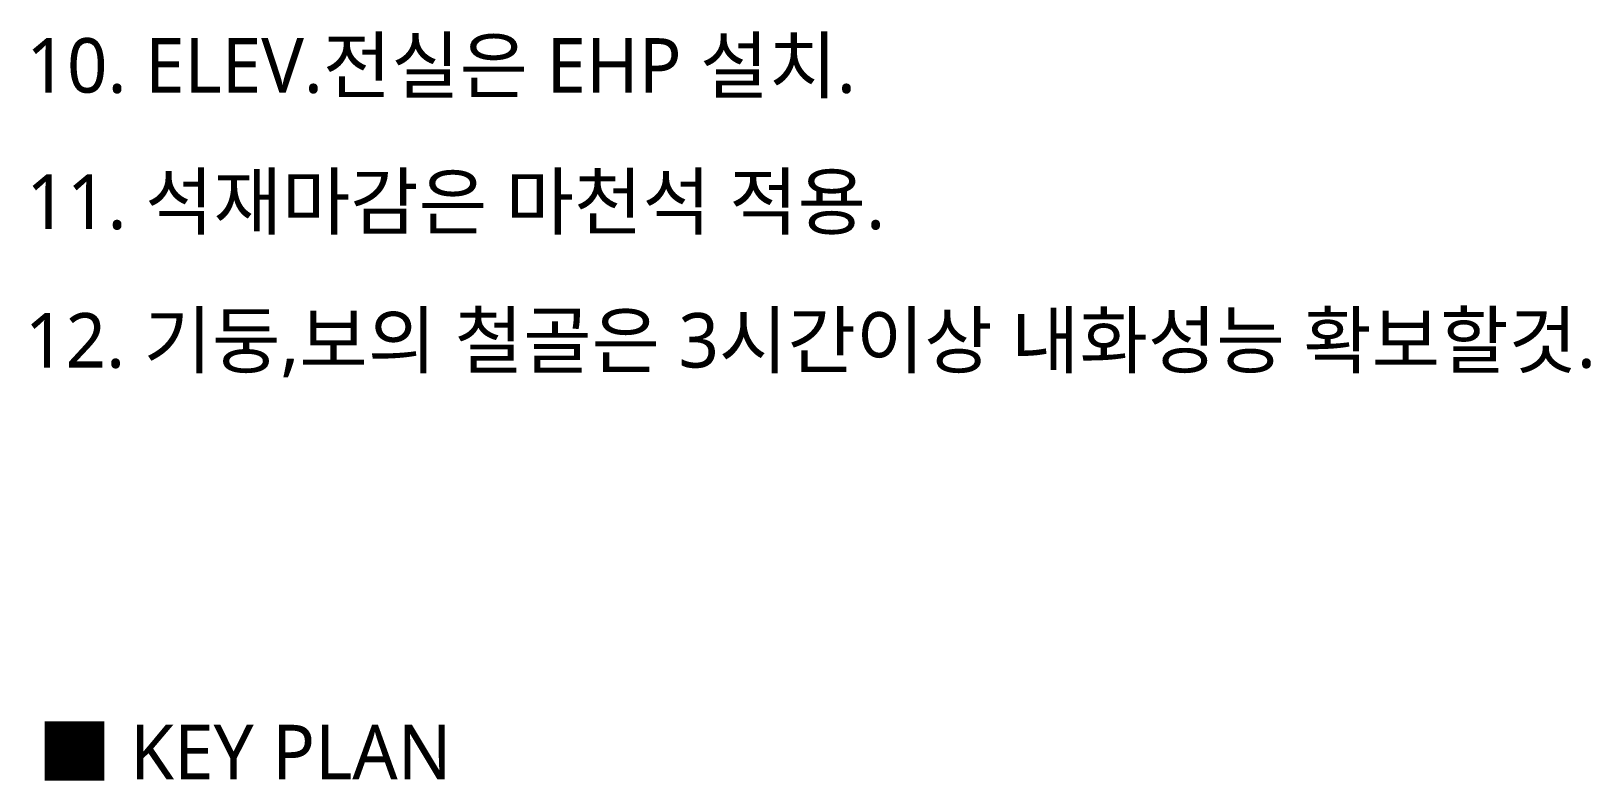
# Model space of a CAD drawing. Header units: millimetres. Extents: x 13515 to 183937, y -33900 to -660.
# Drawn here: x 56233 to 60353, y -18846 to -16866 of the extents above; entities that cross this region are included whole.
import ezdxf
from ezdxf.enums import TextEntityAlignment as Align

# ---------------------------------------------------------------- set-up
doc = ezdxf.new("R2010")
doc.units = ezdxf.units.MM
doc.header["$LTSCALE"] = 100
doc.header["$MEASUREMENT"] = 0
doc.layers.add('ELE6', color=8, linetype='CONTINUOUS')
doc.layers.add('TEXT', color=3, linetype='CONTINUOUS')
doc.styles.add('나눔바른고딕', font='NanumBarunGothic.ttf')

# ---------------------------------------------------------------- blocks, each defined once
blk = doc.blocks.new('NOTE')
at = {"layer": 'TEXT', "style": '나눔바른고딕'}
for s, p in [('10. ELEV.전실은 EHP 설치.', (132, -11519.9)), ('11. 석재마감은 마천석 적용.', (132, -11969.9))]:
    blk.add_text(s, height=180, dxfattribs=at).set_placement(p, align=Align.MIDDLE_LEFT)

msp = doc.modelspace()

# ---------------------------------------------------------------- block references
at = {"layer": 'ELE6', "xscale": 0.8, "yscale": 0.8, "zscale": 0.8}
msp.add_blockref('NOTE', (56115, -7740), dxfattribs=at)

# ---------------------------------------------------------------- texts
at = {"layer": 'TEXT', "style": '나눔바른고딕'}
for s, p in [('12. 기둥,보의 철골은 3시간이상 내화성능 확보할것.', (56216.7, -17682)), ('■ KEY PLAN', (56249.4, -18769.7))]:
    msp.add_text(s, height=144, dxfattribs=at).set_placement(p, align=Align.MIDDLE_LEFT)

doc.saveas('drawing.dxf')
